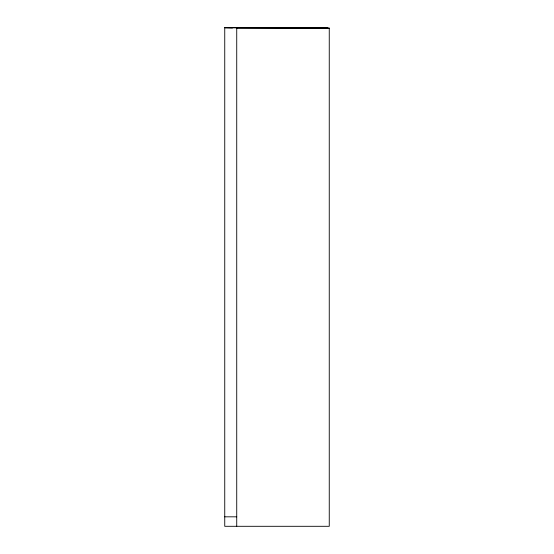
<?xml version="1.0" encoding="UTF-8"?>
<svg xmlns="http://www.w3.org/2000/svg" width="554" height="554" viewBox="0 0 554 554"><rect width="100%" height="100%" fill="white"/><g stroke="black" fill="none" stroke-linecap="round" stroke-linejoin="round"><path stroke-width="0.83" d="M327.359 27.7L224.744 27.7L224.744 526.3L329.256 526.3L329.256 28.136L224.744 27.7L232.451 27.977M236.731 28.136L329.256 28.136M224.744 516.82L236.731 516.82M236.731 27.7L236.731 526.3"/></g></svg>
